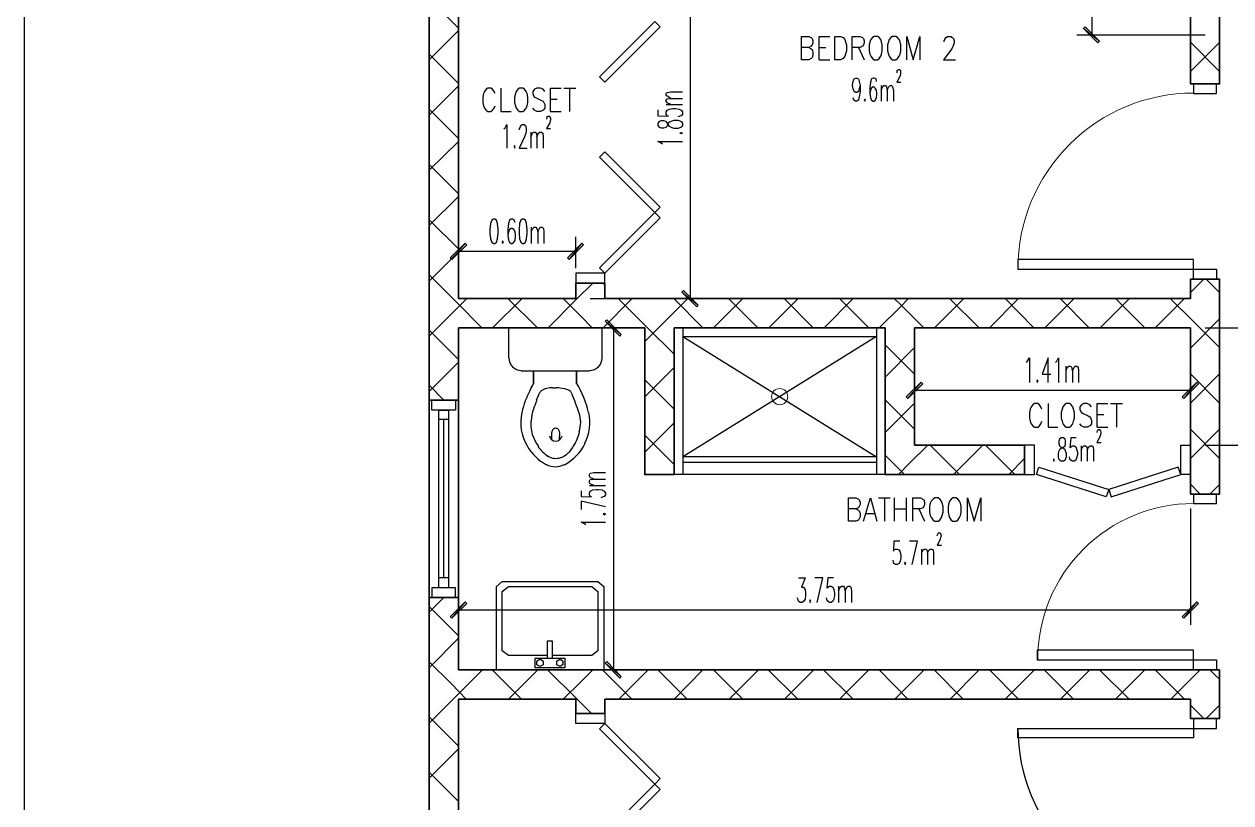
# Model space of a CAD drawing. Header units: millimetres. Extents: x -102235 to 28000, y -9692 to 28742.
# Drawn here: x -102150 to -89787, y 5713 to 13686 of the extents above; entities that cross this region are included whole.
import ezdxf

# ---------------------------------------------------------------- set-up
doc = ezdxf.new("R2010")
doc.units = ezdxf.units.MM
doc.header["$MEASUREMENT"] = 0
for name, color, linetype, lineweight in [('Drawing & Figure_Pen_No__1', 7, 'Continuous', 13), ('Drawing & Figure_Pen_No__141', 7, 'Continuous', 20), ('Drawing & Figure_Pen_No__41', 7, 'Continuous', 25), ('Drawing & Figure_Pen_No__7', 7, 'Continuous', 35)]:
    doc.layers.add(name, color=color, linetype=linetype, lineweight=lineweight)

msp = doc.modelspace()

# ---------------------------------------------------------------- hatches: boundary and pattern name
at = {"layer": 'Drawing & Figure_Pen_No__1', "linetype": 'Continuous', "lineweight": 0, "true_color": 0x000000}
for points in [[(-91279, 13659), (-91296, 13642), (-91131, 13511)], [(-91296, 13642), (-91148, 13494), (-91131, 13511)], [(-97633, 11445), (-97786, 11292), (-97769, 11275)], [(-97616, 11428), (-97633, 11445), (-97769, 11275)], [(-96583, 11292), (-96566, 11275), (-96435, 11445)], [(-96566, 11275), (-96418, 11428), (-96435, 11445)], [(-95394, 10958), (-95411, 10941), (-95246, 10810)], [(-95411, 10941), (-95258, 10793), (-95246, 10810)], [(-96033, 10509), (-96181, 10657), (-96198, 10645)], [(-96046, 10492), (-96033, 10509), (-96198, 10645)], [(-92960, 10022), (-93112, 9870), (-93095, 9853)], [(-92943, 10005), (-92960, 10022), (-93095, 9853)], [(-90284, 9870), (-90267, 9853), (-90136, 10022)], [(-90267, 9853), (-90119, 10005), (-90136, 10022)], [(-97633, 7770), (-97786, 7618), (-97769, 7605)], [(-97616, 7753), (-97633, 7770), (-97769, 7605)], [(-90284, 7618), (-90267, 7605), (-90136, 7770)], [(-90267, 7605), (-90119, 7753), (-90136, 7770)], [(-96181, 7161), (-96198, 7144), (-96033, 7008)], [(-96198, 7144), (-96046, 6991), (-96033, 7008)]]:
    msp.add_hatch(color=18, dxfattribs=at).paths.add_polyline_path(points)

# ---------------------------------------------------------------- linework, layer by layer
at = {"layer": 'Drawing & Figure_Pen_No__1', "linetype": 'Continuous', "flags": 128}
for points in [[(-91279, 13659), (-91296, 13642), (-91131, 13511)], [(-91296, 13642), (-91131, 13511), (-91148, 13494)], [(-97633, 11445), (-97769, 11275), (-97786, 11292)], [(-97616, 11428), (-97633, 11445), (-97769, 11275)], [(-96583, 11292), (-96566, 11275), (-96435, 11445)], [(-96566, 11275), (-96435, 11445), (-96418, 11428)], [(-95394, 10958), (-95411, 10941), (-95246, 10810)], [(-95411, 10941), (-95246, 10810), (-95258, 10793)], [(-96033, 10509), (-96198, 10645), (-96181, 10657)], [(-96046, 10492), (-96033, 10509), (-96198, 10645)], [(-92960, 10022), (-93095, 9853), (-93112, 9870)], [(-92943, 10005), (-92960, 10022), (-93095, 9853)], [(-90284, 9870), (-90267, 9853), (-90136, 10022)], [(-90267, 9853), (-90136, 10022), (-90119, 10005)], [(-97633, 7770), (-97769, 7605), (-97786, 7618)], [(-97616, 7753), (-97633, 7770), (-97769, 7605)], [(-90284, 7618), (-90267, 7605), (-90136, 7770)], [(-90267, 7605), (-90136, 7770), (-90119, 7753)], [(-96181, 7161), (-96198, 7144), (-96033, 7008)], [(-96198, 7144), (-96033, 7008), (-96046, 6991)]]:
    msp.add_lwpolyline(points, close=True, dxfattribs=at)
for points in [[(-90168, 12981, 0.414214), (-91969, 11180)], [(-90168, 8778, 0.414214), (-91766, 7180)]]:
    msp.add_lwpolyline(points, format="xyb", dxfattribs=at)
msp.add_lwpolyline([(-94410, 9955, 0.414214), (-94492, 9872, 0.414214), (-94410, 9790, 0.414214), (-94327, 9872, 0.414214)], format="xyb", close=True, dxfattribs=at)
at = {"layer": 'Drawing & Figure_Pen_No__141', "linetype": 'Continuous', "flags": 128}
for points in [[(-97701, 13646), (-98002, 13947)], [(-98002, 13320), (-97701, 13621)], [(-89903, 13202), (-90199, 13502)], [(-90199, 13202), (-89903, 13498)], [(-97701, 13079), (-98002, 13379)], [(-98002, 12753), (-97701, 13053)], [(-97701, 12516), (-98002, 12816)], [(-98002, 12190), (-97701, 12486)], [(-97701, 11949), (-98002, 12249)], [(-98002, 11623), (-97701, 11923)], [(-97701, 11385), (-98002, 11682)], [(-98002, 11055), (-97701, 11356)], [(-97722, 10839), (-98002, 11119)], [(-96490, 10869), (-96325, 11034)], [(-96202, 11017), (-96224, 11034)], [(-90199, 10937), (-90064, 11076)], [(-89903, 10937), (-90039, 11076)], [(-97773, 10721), (-97616, 10877)], [(-97460, 10577), (-97722, 10839)], [(-97350, 10577), (-97049, 10877)], [(-96892, 10577), (-97193, 10877)], [(-96782, 10577), (-96490, 10869)], [(-96329, 10577), (-96448, 10695), (-96626, 10877)], [(-96219, 10577), (-95919, 10877)], [(-95771, 10585), (-96063, 10877)], [(-95601, 10628), (-95351, 10877)], [(-95195, 10577), (-95495, 10877)], [(-95089, 10577), (-94788, 10877)], [(-94632, 10577), (-94932, 10877)], [(-94522, 10577), (-94221, 10877)], [(-94065, 10577), (-94365, 10877)], [(-93954, 10577), (-93658, 10877)], [(-93497, 10577), (-93798, 10877)], [(-93391, 10577), (-93176, 10789), (-93091, 10877)], [(-92934, 10577), (-93176, 10818), (-93235, 10877)], [(-92824, 10577), (-92524, 10877)], [(-92367, 10577), (-92668, 10877)], [(-92261, 10577), (-91961, 10877)], [(-91804, 10577), (-92100, 10877)], [(-91694, 10577), (-91393, 10877)], [(-91237, 10577), (-91537, 10877)], [(-91127, 10577), (-90826, 10877)], [(-90669, 10577), (-90970, 10877)], [(-90564, 10577), (-90263, 10877)], [(-90170, 10640), (-90407, 10877)], [(-98002, 10492), (-97773, 10721)], [(-90199, 10369), (-89903, 10670)], [(-89903, 10374), (-90170, 10640)], [(-97701, 10251), (-98002, 10552)], [(-95792, 10437), (-95601, 10628)], [(-95491, 10306), (-95771, 10585)], [(-93027, 10103), (-93328, 10403)], [(-93328, 10073), (-93027, 10374)], [(-98002, 9925), (-97701, 10226)], [(-95792, 9870), (-95491, 10171)], [(-95491, 9743), (-95792, 10044)], [(-90199, 9806), (-89903, 10107)], [(-89903, 9806), (-90199, 10107)], [(-97849, 9836), (-98002, 9988)], [(-98002, 7817), (-98002, 9836)], [(-97701, 7817), (-97701, 9836)], [(-93027, 9540), (-93328, 9840)], [(-93328, 9506), (-93027, 9806)], [(-95792, 9303), (-95491, 9603)], [(-90199, 9239), (-89903, 9540)], [(-89903, 9239), (-90199, 9540)], [(-95491, 9176), (-95792, 9476)], [(-93129, 9074), (-93281, 9226), (-93328, 9273)], [(-93082, 9188), (-92892, 9375)], [(-92566, 9074), (-92866, 9375)], [(-92629, 9074), (-92329, 9375)], [(-91999, 9074), (-92299, 9375)], [(-93192, 9074), (-93082, 9188)], [(-92062, 9074), (-91901, 9239)], [(-90102, 8875), (-90199, 8977)], [(-90001, 8875), (-89903, 8972)], [(-98002, 7664), (-97849, 7817)], [(-97701, 7423), (-98002, 7724)], [(-98002, 7097), (-97701, 7398)], [(-97773, 6932), (-98002, 7156)], [(-97718, 6813), (-97455, 7076)], [(-97053, 6775), (-97354, 7076)], [(-97189, 6775), (-96888, 7076)], [(-96494, 6784), (-96787, 7076)], [(-96626, 6775), (-96448, 6953), (-96325, 7076)], [(-95923, 6775), (-96224, 7076)], [(-96058, 6775), (-95758, 7076)], [(-95356, 6775), (-95656, 7076)], [(-95491, 6775), (-95195, 7076)], [(-94788, 6775), (-95089, 7076)], [(-94928, 6775), (-94628, 7076)], [(-94225, 6775), (-94526, 7076)], [(-94361, 6775), (-94060, 7076)], [(-93658, 6775), (-93959, 7076)], [(-93798, 6775), (-93497, 7076)], [(-93095, 6775), (-93391, 7076)], [(-93231, 6775), (-92930, 7076)], [(-92528, 6775), (-92828, 7076)], [(-92663, 6775), (-92367, 7076)], [(-91961, 6775), (-92261, 7076)], [(-92100, 6775), (-91800, 7076)], [(-91398, 6775), (-91698, 7076)], [(-91533, 6775), (-91232, 7076)], [(-90830, 6775), (-91131, 7076)], [(-90970, 6775), (-90669, 7076)], [(-90263, 6775), (-90564, 7076)], [(-90403, 6775), (-90102, 7076)], [(-89950, 7025), (-90001, 7076)], [(-97621, 6775), (-97773, 6932)], [(-89903, 6979), (-89950, 7025)], [(-98002, 6530), (-97718, 6813)], [(-96338, 6627), (-96494, 6784)], [(-90064, 6576), (-90199, 6712)], [(-90039, 6576), (-89903, 6712)], [(-97701, 6293), (-98002, 6593)], [(-96211, 6627), (-96202, 6636)], [(-98002, 5967), (-97701, 6267)], [(-97701, 5726), (-98002, 6026)]]:
    msp.add_lwpolyline(points, dxfattribs=at)
at = {"layer": 'Drawing & Figure_Pen_No__41', "linetype": 'Continuous', "flags": 128}
for points in [[(-102150, 28742), (-102150, -9692)], [(-91211, 16876), (-91211, 13574)], [(-95326, 14577), (-95326, 10877)], [(-94111, 13447), (-94086, 13434), (-94077, 13426), (-94069, 13401), (-94069, 13367), (-94077, 13346), (-94086, 13333), (-94111, 13320), (-94187, 13320), (-94187, 13561), (-94111, 13561), (-94086, 13549), (-94077, 13540), (-94069, 13515), (-94069, 13494), (-94077, 13473), (-94086, 13460), (-94111, 13447), (-94187, 13447)], [(-94005, 13320), (-94005, 13561), (-93895, 13561)], [(-93667, 13320), (-93667, 13561), (-93586, 13561), (-93561, 13549), (-93552, 13540), (-93544, 13515), (-93544, 13494), (-93552, 13473), (-93561, 13460), (-93586, 13447), (-93667, 13447)], [(-93108, 13320), (-93108, 13561), (-93040, 13320), (-92972, 13561), (-92972, 13320)], [(-92723, 13506), (-92723, 13515), (-92714, 13540), (-92706, 13549), (-92689, 13561), (-92655, 13561), (-92638, 13549), (-92629, 13540), (-92621, 13515), (-92621, 13494), (-92629, 13473), (-92646, 13434), (-92731, 13320), (-92608, 13320)], [(-90051, 13574), (-91364, 13574)], [(-94005, 13447), (-93938, 13447)], [(-93603, 13447), (-93544, 13320)], [(-94005, 13320), (-93895, 13320)], [(-93586, 13058), (-93595, 13024), (-93603, 12998), (-93620, 12986), (-93628, 12986), (-93645, 12998), (-93658, 13024), (-93662, 13058), (-93662, 13066), (-93658, 13100), (-93645, 13125), (-93628, 13134), (-93620, 13134), (-93603, 13125), (-93595, 13100), (-93586, 13058), (-93586, 12998), (-93595, 12943), (-93603, 12909), (-93620, 12897), (-93633, 12897), (-93650, 12909), (-93658, 12931)], [(-93417, 13100), (-93421, 13125), (-93438, 13134), (-93451, 13134), (-93468, 13125), (-93480, 13092), (-93485, 13032), (-93485, 12977), (-93480, 12931), (-93468, 12909), (-93451, 12897), (-93446, 12897), (-93430, 12909), (-93417, 12931), (-93413, 12965), (-93413, 12977), (-93417, 13011), (-93430, 13032), (-93446, 13045), (-93451, 13045), (-93468, 13032), (-93480, 13011), (-93485, 12977)], [(-93205, 13189), (-93205, 13197), (-93205, 13210), (-93201, 13214), (-93192, 13223), (-93180, 13223), (-93176, 13214), (-93171, 13210), (-93171, 13197), (-93171, 13185), (-93171, 13172), (-93180, 13151), (-93209, 13092), (-93167, 13092)], [(-97324, 12977), (-97333, 12998), (-97350, 13020), (-97367, 13032), (-97400, 13032), (-97417, 13020), (-97434, 12998), (-97443, 12977), (-97451, 12939), (-97451, 12884), (-97443, 12850), (-97434, 12825), (-97417, 12804), (-97400, 12791), (-97367, 12791), (-97350, 12804), (-97333, 12825), (-97324, 12850)], [(-97265, 13032), (-97265, 12791), (-97159, 12791)], [(-96816, 12998), (-96833, 13020), (-96859, 13032), (-96897, 13032), (-96922, 13020), (-96939, 12998), (-96939, 12977), (-96930, 12952), (-96922, 12939), (-96905, 12931), (-96850, 12905), (-96833, 12897), (-96825, 12884), (-96816, 12863), (-96816, 12825), (-96833, 12804), (-96859, 12791), (-96897, 12791), (-96922, 12804), (-96939, 12825)], [(-96757, 12791), (-96757, 13032), (-96647, 13032)], [(-96621, 13032), (-96499, 13032)], [(-96562, 13032), (-96562, 12791)], [(-95525, 12926), (-95563, 12948), (-95572, 12956), (-95572, 12977), (-95563, 12986), (-95525, 12994), (-95406, 12994)], [(-93370, 13058), (-93370, 12897)], [(-93370, 13011), (-93353, 13045), (-93341, 13058), (-93324, 13058), (-93315, 13045), (-93307, 13011), (-93307, 12897)], [(-93307, 13011), (-93290, 13045), (-93277, 13058), (-93260, 13058), (-93252, 13045), (-93243, 13011), (-93243, 12897)], [(-96757, 12918), (-96689, 12918)], [(-95525, 12863), (-95563, 12880), (-95572, 12893), (-95572, 12909), (-95563, 12922), (-95525, 12926), (-95406, 12926)], [(-95572, 12863), (-95406, 12863)], [(-96795, 12715), (-96795, 12719), (-96791, 12732), (-96791, 12740), (-96782, 12744), (-96770, 12744), (-96765, 12740), (-96761, 12732), (-96757, 12719), (-96757, 12706), (-96761, 12698), (-96765, 12677), (-96799, 12617), (-96757, 12617)], [(-96757, 12791), (-96647, 12791)], [(-95656, 12808), (-95656, 12749), (-95550, 12744), (-95563, 12749), (-95572, 12766), (-95572, 12787), (-95563, 12804), (-95538, 12816), (-95504, 12821), (-95478, 12821), (-95440, 12816), (-95419, 12804), (-95406, 12787), (-95406, 12766), (-95419, 12749), (-95432, 12744), (-95453, 12736)], [(-97235, 12613), (-97223, 12626), (-97206, 12660), (-97206, 12418)], [(-97074, 12605), (-97074, 12613), (-97066, 12639), (-97062, 12647), (-97049, 12660), (-97028, 12660), (-97015, 12647), (-97011, 12639), (-97007, 12613), (-97007, 12592), (-97011, 12571), (-97024, 12533), (-97079, 12418), (-96998, 12418)], [(-96960, 12579), (-96960, 12418)], [(-96960, 12533), (-96943, 12571), (-96930, 12579), (-96914, 12579), (-96901, 12571), (-96897, 12533), (-96897, 12418)], [(-96897, 12533), (-96880, 12571), (-96867, 12579), (-96850, 12579), (-96837, 12571), (-96833, 12533), (-96833, 12418)], [(-95610, 12457), (-95622, 12469), (-95656, 12486), (-95406, 12486)], [(-97121, 11656), (-97129, 11678), (-97146, 11690), (-97159, 11690), (-97176, 11678), (-97189, 11644), (-97193, 11584), (-97193, 11525), (-97189, 11474), (-97176, 11453), (-97159, 11441), (-97151, 11441), (-97134, 11453), (-97121, 11474), (-97117, 11512), (-97117, 11525), (-97121, 11559), (-97134, 11584), (-97151, 11593), (-97159, 11593), (-97176, 11584), (-97189, 11559), (-97193, 11525)], [(-97701, 11187), (-97701, 11508)], [(-96956, 11606), (-96956, 11441)], [(-96956, 11559), (-96939, 11593), (-96926, 11606), (-96909, 11606), (-96897, 11593), (-96888, 11559), (-96888, 11441)], [(-96888, 11559), (-96871, 11593), (-96859, 11606), (-96842, 11606), (-96829, 11593), (-96825, 11559), (-96825, 11441)], [(-96499, 11187), (-96499, 11508)], [(-96499, 11360), (-97701, 11360)], [(-96351, 10877), (-95178, 10877)], [(-96228, 10268), (-96228, 10577), (-97189, 10577), (-97189, 10268)], [(-95944, 10577), (-96266, 10577)], [(-96113, 10577), (-96113, 7076)], [(-95491, 10577), (-95491, 9074)], [(-93328, 10577), (-95491, 10577)], [(-95402, 10577), (-95402, 9074)], [(-93417, 10577), (-93328, 10577)], [(-93417, 10577), (-93417, 9074)], [(-93328, 10577), (-93328, 9074)], [(-90051, 10577), (-89137, 10577)], [(-95402, 10488), (-93417, 10488)], [(-95402, 10488), (-93417, 9256)], [(-93417, 10488), (-95402, 9256)], [(-93027, 10425), (-93027, 9790)], [(-90199, 10425), (-90199, 9790)], [(-91880, 10221), (-91872, 10234), (-91850, 10268), (-91850, 10018)], [(-91660, 10018), (-91660, 10268), (-91719, 10103), (-91630, 10103)], [(-91584, 10221), (-91571, 10234), (-91554, 10268), (-91554, 10018)], [(-91478, 10183), (-91478, 10018)], [(-91478, 10137), (-91461, 10175), (-91448, 10183), (-91431, 10183), (-91419, 10175), (-91410, 10137), (-91410, 10018)], [(-91410, 10137), (-91393, 10175), (-91381, 10183), (-91364, 10183), (-91351, 10175), (-91347, 10137), (-91347, 10018)], [(-97057, 10137), (-96359, 10137)], [(-96930, 10137), (-96930, 10005)], [(-96930, 10005), (-96930, 10137), (-96490, 10137), (-96490, 10005)], [(-96490, 10005), (-96490, 10137)], [(-96732, 9963), (-96706, 9963)], [(-93027, 9938), (-90199, 9938)], [(-91723, 9743), (-91732, 9768), (-91749, 9790), (-91766, 9802), (-91800, 9802), (-91817, 9790), (-91834, 9768), (-91842, 9743), (-91850, 9709), (-91850, 9654), (-91842, 9620), (-91834, 9595), (-91817, 9574), (-91800, 9561), (-91766, 9561), (-91749, 9574), (-91732, 9595), (-91723, 9620)], [(-91660, 9802), (-91660, 9561), (-91558, 9561)], [(-91215, 9768), (-91232, 9790), (-91258, 9802), (-91292, 9802), (-91317, 9790), (-91334, 9768), (-91334, 9743), (-91326, 9722), (-91317, 9709), (-91300, 9701), (-91249, 9675), (-91232, 9667), (-91224, 9654), (-91215, 9629), (-91215, 9595), (-91232, 9574), (-91258, 9561), (-91292, 9561), (-91317, 9574), (-91334, 9595)], [(-91156, 9561), (-91156, 9802), (-91046, 9802)], [(-91021, 9802), (-90898, 9802)], [(-90957, 9802), (-90957, 9561)], [(-91156, 9688), (-91088, 9688)], [(-97803, 9637), (-97900, 9637)], [(-97849, 8016), (-97849, 9637)], [(-91156, 9506), (-91156, 9510), (-91152, 9523), (-91152, 9527), (-91144, 9536), (-91131, 9536), (-91127, 9527), (-91122, 9523), (-91118, 9510), (-91118, 9497), (-91122, 9485), (-91127, 9468), (-91160, 9404), (-91114, 9404)], [(-91156, 9561), (-91046, 9561)], [(-96744, 9425), (-96744, 9506)], [(-96664, 9506), (-96668, 9425)], [(-91372, 9451), (-91427, 9451), (-91436, 9349), (-91427, 9358), (-91410, 9370), (-91393, 9370), (-91376, 9358), (-91368, 9337), (-91359, 9303), (-91359, 9277), (-91368, 9243), (-91376, 9222), (-91393, 9210), (-91410, 9210), (-91427, 9222), (-91436, 9235), (-91440, 9256)], [(-91321, 9370), (-91321, 9210)], [(-91321, 9324), (-91304, 9358), (-91292, 9370), (-91275, 9370), (-91262, 9358), (-91258, 9324), (-91258, 9210)], [(-91258, 9324), (-91241, 9358), (-91228, 9370), (-91211, 9370), (-91199, 9358), (-91194, 9324), (-91194, 9210)], [(-90051, 9375), (-89137, 9375)], [(-93417, 9256), (-95402, 9256)], [(-93417, 9197), (-95402, 9197)], [(-96312, 9028), (-96351, 9044), (-96359, 9057), (-96359, 9074), (-96351, 9087), (-96312, 9095), (-96194, 9095)], [(-96312, 8964), (-96351, 8981), (-96359, 8994), (-96359, 9011), (-96351, 9023), (-96312, 9028), (-96194, 9028)], [(-93328, 9074), (-95491, 9074)], [(-96444, 8909), (-96444, 8850), (-96338, 8845), (-96351, 8850), (-96359, 8867), (-96359, 8884), (-96351, 8905), (-96325, 8917), (-96291, 8922), (-96266, 8922), (-96232, 8917), (-96207, 8905), (-96194, 8884), (-96194, 8867), (-96207, 8850), (-96219, 8845), (-96240, 8837)], [(-96359, 8964), (-96194, 8964)], [(-96194, 8744), (-96444, 8803), (-96444, 8718)], [(-93628, 8723), (-93603, 8710), (-93595, 8702), (-93586, 8676), (-93586, 8642), (-93595, 8621), (-93603, 8608), (-93628, 8596), (-93705, 8596), (-93705, 8837), (-93628, 8837), (-93603, 8824), (-93595, 8816), (-93586, 8790), (-93586, 8769), (-93595, 8748), (-93603, 8735), (-93628, 8723), (-93705, 8723)], [(-93552, 8596), (-93480, 8837), (-93413, 8596)], [(-93396, 8837), (-93277, 8837)], [(-93336, 8837), (-93336, 8596)], [(-93235, 8837), (-93235, 8596)], [(-93112, 8837), (-93112, 8596)], [(-93044, 8596), (-93044, 8837), (-92968, 8837), (-92943, 8824), (-92934, 8816), (-92926, 8790), (-92926, 8769), (-92934, 8748), (-92943, 8735), (-92968, 8723), (-93044, 8723)], [(-92485, 8596), (-92485, 8837), (-92418, 8596), (-92350, 8837), (-92350, 8596)], [(-97701, 8727), (-97701, 7537)], [(-93523, 8676), (-93438, 8676)], [(-93235, 8723), (-93112, 8723)], [(-92985, 8723), (-92926, 8596)], [(-90199, 8727), (-90199, 7537)], [(-96397, 8558), (-96410, 8570), (-96444, 8587), (-96194, 8587)], [(-92795, 8448), (-92795, 8452), (-92790, 8464), (-92786, 8473), (-92782, 8477), (-92769, 8477), (-92761, 8473), (-92761, 8464), (-92756, 8452), (-92756, 8443), (-92761, 8431), (-92765, 8409), (-92795, 8350), (-92752, 8350)], [(-93180, 8393), (-93239, 8393), (-93243, 8291), (-93239, 8304), (-93222, 8312), (-93205, 8312), (-93184, 8304), (-93176, 8278), (-93167, 8244), (-93167, 8223), (-93176, 8189), (-93184, 8164), (-93205, 8155), (-93222, 8155), (-93239, 8164), (-93243, 8177), (-93247, 8198)], [(-93053, 8155), (-92998, 8393), (-93078, 8393)], [(-92955, 8312), (-92955, 8155)], [(-92955, 8270), (-92938, 8304), (-92930, 8312), (-92913, 8312), (-92900, 8304), (-92896, 8270), (-92896, 8155)], [(-92896, 8270), (-92879, 8304), (-92866, 8312), (-92850, 8312), (-92837, 8304), (-92833, 8270), (-92833, 8155)], [(-97803, 8016), (-97900, 8016)], [(-96787, 7220), (-97189, 7220), (-97252, 7271), (-97252, 7876), (-97189, 7927), (-96334, 7927), (-96274, 7876), (-96274, 7271), (-96334, 7220), (-96740, 7220)], [(-94217, 8016), (-94149, 8016), (-94187, 7923), (-94166, 7923), (-94158, 7910), (-94149, 7897), (-94145, 7859), (-94145, 7838), (-94149, 7800), (-94162, 7779), (-94179, 7766), (-94200, 7766), (-94217, 7779), (-94221, 7791), (-94230, 7813)], [(-94026, 7766), (-93967, 8016), (-94048, 8016)], [(-93857, 8016), (-93916, 8016), (-93925, 7910), (-93916, 7923), (-93899, 7931), (-93882, 7931), (-93866, 7923), (-93853, 7897), (-93849, 7859), (-93849, 7838), (-93853, 7800), (-93866, 7779), (-93882, 7766), (-93899, 7766), (-93916, 7779), (-93925, 7791), (-93929, 7813)], [(-93806, 7931), (-93806, 7766)], [(-93806, 7885), (-93789, 7923), (-93777, 7931), (-93755, 7931), (-93747, 7923), (-93739, 7885), (-93739, 7766)], [(-93739, 7885), (-93722, 7923), (-93709, 7931), (-93692, 7931), (-93679, 7923), (-93675, 7885), (-93675, 7766)], [(-90199, 7686), (-97701, 7686)], [(-96787, 7194), (-96787, 7372), (-96740, 7372), (-96740, 7194)], [(-95944, 7076), (-96266, 7076)]]:
    msp.add_lwpolyline(points, dxfattribs=at)
for points in [[(-96202, 13092), (-96257, 13147), (-95690, 13714), (-95635, 13659)], [(-93844, 13320), (-93844, 13561), (-93785, 13561), (-93760, 13549), (-93743, 13528), (-93734, 13506), (-93726, 13473), (-93726, 13413), (-93734, 13379), (-93743, 13358), (-93760, 13333), (-93785, 13320)], [(-93442, 13561), (-93459, 13549), (-93476, 13528), (-93485, 13506), (-93493, 13473), (-93493, 13413), (-93485, 13379), (-93476, 13358), (-93459, 13333), (-93442, 13320), (-93408, 13320), (-93391, 13333), (-93374, 13358), (-93366, 13379), (-93358, 13413), (-93358, 13473), (-93366, 13506), (-93374, 13528), (-93391, 13549), (-93408, 13561)], [(-93252, 13561), (-93269, 13549), (-93286, 13528), (-93294, 13506), (-93303, 13473), (-93303, 13413), (-93294, 13379), (-93286, 13358), (-93269, 13333), (-93252, 13320), (-93218, 13320), (-93201, 13333), (-93184, 13358), (-93176, 13379), (-93167, 13413), (-93167, 13473), (-93176, 13506), (-93184, 13528), (-93201, 13549), (-93218, 13561)], [(-97074, 13032), (-97091, 13020), (-97108, 12998), (-97117, 12977), (-97125, 12939), (-97125, 12884), (-97117, 12850), (-97108, 12825), (-97091, 12804), (-97074, 12791), (-97041, 12791), (-97024, 12804), (-97007, 12825), (-96998, 12850), (-96990, 12884), (-96990, 12939), (-96998, 12977), (-97007, 12998), (-97024, 13020), (-97041, 13032)], [(-89933, 12977), (-89933, 13075), (-90170, 13075), (-90170, 12977)], [(-93535, 12918), (-93544, 12909), (-93535, 12897), (-93531, 12909)], [(-95656, 12647), (-95644, 12630), (-95622, 12626), (-95597, 12626), (-95572, 12630), (-95563, 12643), (-95550, 12668), (-95538, 12685), (-95512, 12698), (-95491, 12702), (-95453, 12702), (-95432, 12698), (-95419, 12689), (-95406, 12672), (-95406, 12647), (-95419, 12630), (-95432, 12626), (-95453, 12617), (-95491, 12617), (-95512, 12626), (-95538, 12639), (-95550, 12655), (-95563, 12677), (-95572, 12689), (-95597, 12698), (-95622, 12698), (-95644, 12689), (-95656, 12672)], [(-95432, 12571), (-95419, 12567), (-95406, 12571), (-95419, 12575)], [(-97125, 12444), (-97129, 12431), (-97125, 12418), (-97121, 12431)], [(-96202, 12380), (-96257, 12325), (-95690, 11758), (-95635, 11813)], [(-96202, 11136), (-96257, 11191), (-95690, 11758), (-95635, 11703)], [(-97341, 11690), (-97358, 11678), (-97371, 11644), (-97379, 11584), (-97379, 11546), (-97371, 11487), (-97358, 11453), (-97341, 11441), (-97328, 11441), (-97311, 11453), (-97299, 11487), (-97295, 11546), (-97295, 11584), (-97299, 11644), (-97311, 11678), (-97328, 11690)], [(-97045, 11690), (-97062, 11678), (-97074, 11644), (-97079, 11584), (-97079, 11546), (-97074, 11487), (-97062, 11453), (-97045, 11441), (-97032, 11441), (-97015, 11453), (-97002, 11487), (-96998, 11546), (-96998, 11584), (-97002, 11644), (-97015, 11678), (-97032, 11690)], [(-97248, 11466), (-97252, 11453), (-97248, 11441), (-97240, 11453)], [(-90170, 11178), (-90170, 11275), (-91969, 11275), (-91969, 11178)], [(-96499, 11136), (-96499, 11034), (-96202, 11034), (-96202, 11136)], [(-89933, 11178), (-89933, 11076), (-90170, 11076), (-90170, 11178)], [(-91770, 10044), (-91774, 10031), (-91770, 10018), (-91762, 10031)], [(-97972, 9734), (-97972, 9836), (-97731, 9836), (-97731, 9734)], [(-91474, 9802), (-91491, 9790), (-91508, 9768), (-91516, 9743), (-91525, 9709), (-91525, 9654), (-91516, 9620), (-91508, 9595), (-91491, 9574), (-91474, 9561), (-91440, 9561), (-91423, 9574), (-91406, 9595), (-91398, 9620), (-91389, 9654), (-91389, 9709), (-91398, 9743), (-91406, 9768), (-91423, 9790), (-91440, 9802)], [(-97803, 7914), (-97900, 7914), (-97900, 9734), (-97803, 9734)], [(-91525, 9451), (-91541, 9438), (-91550, 9417), (-91550, 9392), (-91541, 9370), (-91533, 9358), (-91508, 9349), (-91491, 9337), (-91482, 9311), (-91474, 9290), (-91474, 9256), (-91482, 9235), (-91486, 9222), (-91503, 9210), (-91525, 9210), (-91541, 9222), (-91550, 9235), (-91554, 9256), (-91554, 9290), (-91550, 9311), (-91537, 9337), (-91520, 9349), (-91499, 9358), (-91486, 9370), (-91482, 9392), (-91482, 9417), (-91486, 9438), (-91503, 9451)], [(-91800, 9375), (-91901, 9375), (-91901, 9074), (-91800, 9074)], [(-90301, 9375), (-90199, 9375), (-90199, 9074), (-90301, 9074)], [(-91779, 9074), (-91753, 9150), (-91038, 8922), (-91063, 8845)], [(-91601, 9235), (-91605, 9222), (-91601, 9210), (-91596, 9222)], [(-90301, 9074), (-90326, 9150), (-91038, 8922), (-91012, 8845)], [(-92820, 8837), (-92837, 8824), (-92858, 8803), (-92866, 8782), (-92875, 8748), (-92875, 8689), (-92866, 8655), (-92858, 8634), (-92837, 8608), (-92820, 8596), (-92786, 8596), (-92769, 8608), (-92752, 8634), (-92744, 8655), (-92735, 8689), (-92735, 8748), (-92744, 8782), (-92752, 8803), (-92769, 8824), (-92786, 8837)], [(-92634, 8837), (-92651, 8824), (-92668, 8803), (-92676, 8782), (-92684, 8748), (-92684, 8689), (-92676, 8655), (-92668, 8634), (-92651, 8608), (-92634, 8596), (-92600, 8596), (-92583, 8608), (-92566, 8634), (-92557, 8655), (-92549, 8689), (-92549, 8748), (-92557, 8782), (-92566, 8803), (-92583, 8824), (-92600, 8837)], [(-89933, 8778), (-89933, 8875), (-90170, 8875), (-90170, 8778)], [(-96219, 8672), (-96207, 8663), (-96194, 8672), (-96207, 8676)], [(-93125, 8177), (-93129, 8164), (-93125, 8155), (-93116, 8164)], [(-97972, 7914), (-97972, 7817), (-97731, 7817), (-97731, 7914)], [(-97311, 7076), (-97311, 7927), (-97252, 7978), (-96274, 7978), (-96211, 7927), (-96211, 7076)], [(-94098, 7791), (-94103, 7779), (-94098, 7766), (-94090, 7779)], [(-96914, 7097), (-96914, 7194), (-96609, 7194), (-96609, 7097)], [(-96897, 7127), (-96897, 7165), (-96863, 7186), (-96833, 7165), (-96833, 7127), (-96863, 7110)], [(-96660, 7110), (-96693, 7127), (-96693, 7165), (-96660, 7186), (-96630, 7165), (-96630, 7127)], [(-90170, 7178), (-90170, 7275), (-91770, 7275), (-91770, 7178)], [(-89933, 7178), (-89933, 7076), (-90170, 7076), (-90170, 7178)], [(-96499, 6526), (-96499, 6627), (-96202, 6627), (-96202, 6526)], [(-89933, 6475), (-89933, 6576), (-90170, 6576), (-90170, 6475)], [(-96202, 6526), (-96257, 6471), (-95690, 5903), (-95635, 5963)], [(-90170, 6475), (-90170, 6377), (-91969, 6377), (-91969, 6475)], [(-96202, 5281), (-96257, 5340), (-95690, 5903), (-95635, 5848)]]:
    msp.add_lwpolyline(points, close=True, dxfattribs=at)
for points in [[(-97184, 10270, 0.414214), (-97055, 10141)], [(-96357, 10141, 0.414214), (-96228, 10270)], [(-96965, 9940, 0.066707), (-97051, 9711)], [(-96967, 9938, 0.008412), (-96931, 10008)], [(-96900, 9836, 0.016156), (-96872, 9905)], [(-96852, 9929, 0.158763), (-96872, 9903)], [(-96732, 9963, 0.168805), (-96854, 9930)], [(-96579, 9942, 0.073764), (-96705, 9963)], [(-96538, 9903, 0.219428), (-96581, 9943)], [(-96464, 9704, 0.018002), (-96539, 9902)], [(-96367, 9710, 0.082373), (-96489, 10008)], [(-96898, 9833, 0.021719), (-96932, 9744)], [(-97050, 9711, 0.192666), (-96997, 9367)], [(-96933, 9746, 0.071283), (-96956, 9623)], [(-96464, 9512, 0.163017), (-96464, 9707)], [(-96404, 9396, 0.174035), (-96366, 9709)], [(-96960, 9624, 0.086912), (-96939, 9466)], [(-96664, 9508, 0.414214), (-96704, 9548, 0.414214), (-96744, 9508)], [(-96935, 9468, 0.078321), (-96885, 9368)], [(-96769, 9471, 0.363738), (-96704, 9417, 0.363738), (-96639, 9471)], [(-96521, 9366, 0.08457), (-96460, 9513)], [(-96998, 9367, 0.135182), (-96800, 9175)], [(-96887, 9364, 0.083701), (-96785, 9261)], [(-96652, 9248, 0.185516), (-96521, 9367)], [(-96614, 9175, 0.152846), (-96401, 9396)], [(-96798, 9177, 0.254873), (-96618, 9177)], [(-96784, 9265, 0.252781), (-96654, 9249)], [(-91969, 6477, 0.414214), (-90168, 4676)]]:
    msp.add_lwpolyline(points, format="xyb", dxfattribs=at)
at = {"layer": 'Drawing & Figure_Pen_No__7', "linetype": 'Continuous', "flags": 128}
for points in [[(-90199, 16127), (-90199, 13075), (-89903, 13075), (-89903, 15974)], [(-98002, 14726), (-98002, 10725)], [(-97701, 10877), (-97701, 14577)], [(-96202, 10877), (-96202, 11034), (-96499, 11034), (-96499, 10877)], [(-89903, 10725), (-89903, 11076), (-90199, 11076), (-90199, 10877)], [(-96499, 10877), (-97701, 10877)], [(-95644, 10877), (-96202, 10877)], [(-93176, 10877), (-95644, 10877)], [(-90199, 10877), (-93176, 10877)], [(-98002, 10725), (-98002, 9836), (-97701, 9836), (-97701, 10577)], [(-90199, 9226), (-90199, 8875), (-89903, 8875), (-89903, 9226), (-89903, 10725)], [(-97701, 10577), (-96499, 10577)], [(-96499, 10577), (-95792, 10577)], [(-95792, 10577), (-95792, 9074), (-95491, 9074), (-95491, 10577)], [(-95491, 10577), (-93328, 10577)], [(-93328, 10577), (-93328, 9226)], [(-93027, 10577), (-90199, 10577)], [(-93027, 9375), (-93027, 10577)], [(-90199, 10577), (-90199, 9226)], [(-98002, 9836), (-98002, 7817)], [(-97701, 7817), (-97701, 9836)], [(-93027, 9074), (-91901, 9074), (-91901, 9375), (-93027, 9375)], [(-93328, 9226), (-93328, 9074), (-93027, 9074)], [(-97701, 7076), (-97701, 7817), (-98002, 7817), (-98002, 6928)], [(-96499, 7076), (-97701, 7076)], [(-89903, 7076), (-96499, 7076)], [(-90199, 6775), (-90199, 6576), (-89903, 6576), (-89903, 7076)], [(-98002, 6928), (-98002, 2927)], [(-97701, 3075), (-97701, 6775)], [(-97701, 6775), (-96499, 6775)], [(-96499, 6775), (-96499, 6627), (-96202, 6627), (-96202, 6775)], [(-96202, 6775), (-90199, 6775)]]:
    msp.add_lwpolyline(points, dxfattribs=at)

doc.saveas('drawing.dxf')
